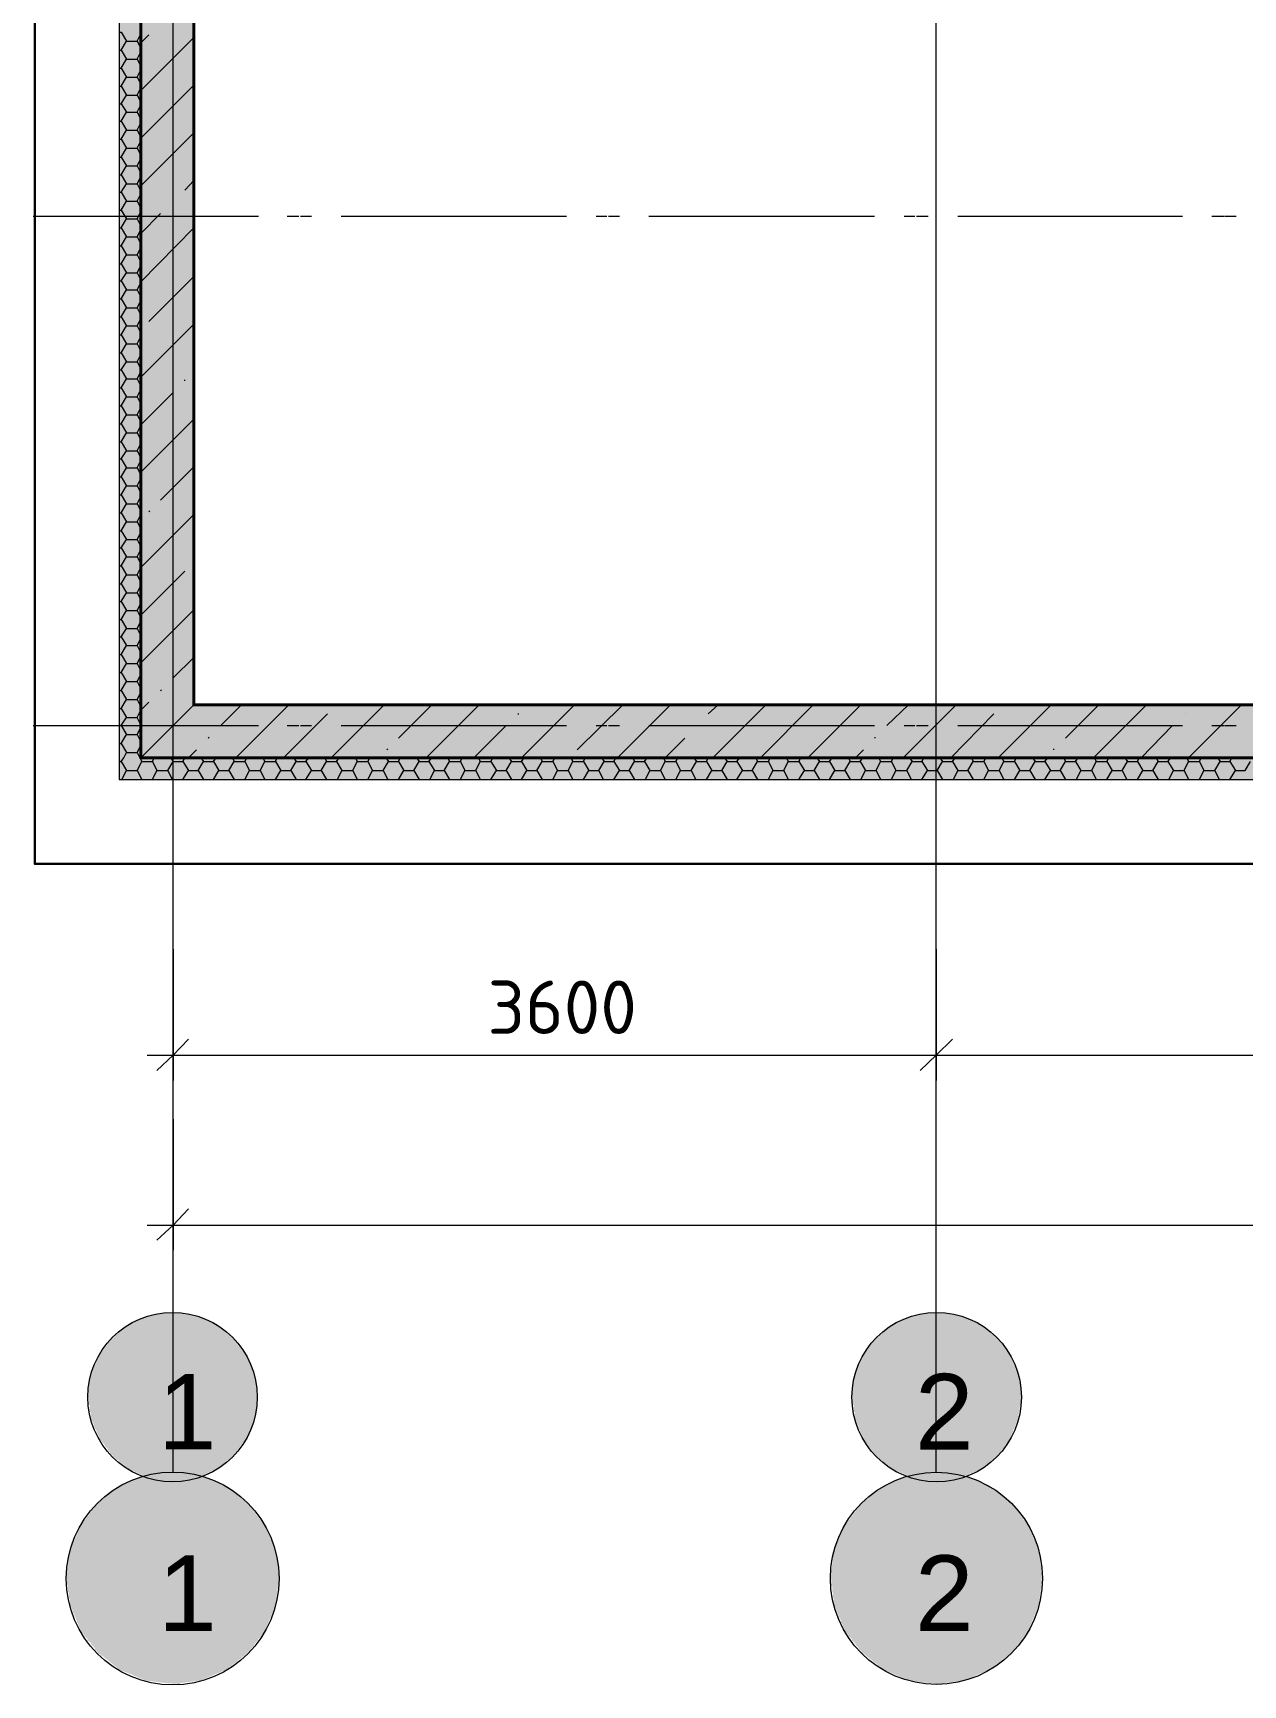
# Model space of a CAD drawing. Header units: millimetres. Extents: x -84737 to 172119, y -43083 to 59399.
# Drawn here: x -77369 to -71665, y 29463 to 37246 of the extents above; entities that cross this region are included whole.
import ezdxf

# ---------------------------------------------------------------- set-up
doc = ezdxf.new("R2010")
doc.units = ezdxf.units.MM
doc.layers.add('PDF _Геометрия', color=7, linetype='Continuous')
doc.layers.add('PDF _Текст', color=7, linetype='Continuous')
doc.layers.add('PDF _Сплошная заливка', color=7, linetype='Continuous', true_color=0xffffff)
doc.styles.add('PDF GOSTCommon', font='arial.ttf')
doc.styles.add('PDF ISOCPEUR', font='isocpeur.ttf')

msp = doc.modelspace()

# ---------------------------------------------------------------- hatches: boundary and pattern name
at = {"layer": 'PDF _Сплошная заливка', "transparency": 33554559}
for points in [[(-76606.7, 31206.6), (-76682.8, 31219.3), (-76733.6, 31219.3), (-76784.4, 31210.8), (-76814.1, 31206.6), (-76822.5, 31202.3), (-76835.2, 31198.1), (-76843.7, 31193.9), (-76856.4, 31189.6), (-76864.8, 31185.4), (-76877.5, 31181.2), (-76886, 31176.9), (-76911.4, 31168.5), (-76924.1, 31155.8), (-76932.6, 31151.5), (-76945.3, 31138.8), (-76953.7, 31134.6), (-76966.4, 31121.9), (-76974.9, 31117.7), (-76983.4, 31109.2), (-76991.8, 31105), (-76996.1, 31096.5), (-77004.5, 31088.1), (-77008.8, 31079.6), (-77017.2, 31071.1), (-77021.4, 31062.7), (-77029.9, 31054.2), (-77034.1, 31045.7), (-77042.6, 31037.3), (-77046.8, 31028.8), (-77055.3, 31020.3), (-77059.5, 31007.6), (-77068, 30990.7), (-77072.2, 30978), (-77080.7, 30961.1), (-77084.9, 30948.4), (-77097.6, 30923), (-77110.3, 30821.4), (-77106.1, 30817.2), (-77106.1, 30783.3), (-77101.9, 30783.3), (-77101.9, 30749.4), (-77097.6, 30749.4), (-77097.6, 30715.6), (-77093.4, 30715.6), (-77093.4, 30707.1), (-77089.2, 30707.1), (-77089.2, 30698.7), (-77084.9, 30698.7), (-77084.9, 30690.2), (-77080.7, 30690.2), (-77080.7, 30677.5), (-77076.5, 30677.5), (-77076.5, 30669), (-77072.2, 30669), (-77072.2, 30660.6), (-77068, 30660.6), (-77068, 30647.9), (-77063.8, 30647.9), (-77063.8, 30639.4), (-77059.5, 30639.4), (-77059.5, 30630.9), (-77055.3, 30630.9), (-77055.3, 30618.2), (-77051.1, 30618.2), (-77042.6, 30609.8), (-77042.6, 30601.3), (-77038.4, 30601.3), (-77029.9, 30592.8), (-77029.9, 30584.4), (-77025.7, 30584.4), (-77017.2, 30575.9), (-77017.2, 30567.4), (-77013, 30567.4), (-77004.5, 30559), (-77004.5, 30550.5), (-77000.3, 30550.5), (-76991.8, 30542), (-76991.8, 30533.6), (-76983.4, 30533.6), (-76974.9, 30525.1), (-76966.4, 30520.9), (-76953.7, 30508.2), (-76945.3, 30504), (-76932.6, 30491.3), (-76924.1, 30487), (-76911.4, 30474.3), (-76886, 30465.9), (-76877.5, 30461.6), (-76864.8, 30457.4), (-76856.4, 30453.2), (-76843.7, 30448.9), (-76835.2, 30444.7), (-76822.5, 30440.5), (-76814.1, 30436.2), (-76776, 30432), (-76742.1, 30427.8), (-76674.4, 30423.5), (-76674.4, 30427.8), (-76606.7, 30436.2), (-76581.3, 30444.7), (-76572.8, 30448.9), (-76560.1, 30453.2), (-76551.6, 30457.4), (-76538.9, 30461.6), (-76530.5, 30465.9), (-76517.8, 30470.1), (-76500.8, 30478.6), (-76492.4, 30487), (-76483.9, 30491.3), (-76471.2, 30504), (-76462.8, 30508.2), (-76450.1, 30520.9), (-76441.6, 30525.1), (-76420.4, 30546.3), (-76416.2, 30554.7), (-76407.7, 30563.2), (-76403.5, 30571.7), (-76395, 30580.1), (-76390.8, 30588.6), (-76382.3, 30597.1), (-76378.1, 30605.5), (-76369.6, 30614), (-76352.7, 30647.9), (-76348.5, 30660.6), (-76340, 30677.5), (-76335.8, 30690.2), (-76327.3, 30707.1), (-76323.1, 30719.8), (-76314.6, 30787.5), (-76310.4, 30851), (-76314.6, 30851), (-76314.6, 30884.9), (-76318.8, 30884.9), (-76318.8, 30918.7), (-76323.1, 30918.7), (-76323.1, 30931.4), (-76327.3, 30931.4), (-76327.3, 30939.9), (-76331.5, 30939.9), (-76331.5, 30948.4), (-76335.8, 30948.4), (-76335.8, 30961.1), (-76340, 30961.1), (-76340, 30969.5), (-76344.2, 30969.5), (-76344.2, 30978), (-76348.5, 30978), (-76348.5, 30990.7), (-76352.7, 30990.7), (-76352.7, 30999.2), (-76356.9, 30999.2), (-76356.9, 31007.6), (-76361.2, 31007.6), (-76361.2, 31016.1), (-76365.4, 31016.1), (-76365.4, 31024.6), (-76373.9, 31033), (-76378.1, 31033), (-76378.1, 31041.5), (-76386.6, 31050), (-76390.8, 31050), (-76390.8, 31058.4), (-76399.3, 31066.9), (-76403.5, 31066.9), (-76403.5, 31075.4), (-76412, 31083.8), (-76416.2, 31083.8), (-76416.2, 31092.3), (-76441.6, 31117.7), (-76450.1, 31121.9), (-76462.8, 31134.6), (-76471.2, 31138.8), (-76483.9, 31151.5), (-76492.4, 31155.8), (-76500.8, 31164.2), (-76517.8, 31172.7), (-76530.5, 31176.9), (-76538.9, 31181.2), (-76551.6, 31185.4), (-76560.1, 31189.6), (-76572.8, 31193.9), (-76581.3, 31198.1)], [(-73009, 31206.6), (-73085.2, 31219.3), (-73136, 31219.3), (-73212.1, 31206.6), (-73220.6, 31202.3), (-73233.3, 31198.1), (-73241.8, 31193.9), (-73254.5, 31189.6), (-73262.9, 31185.4), (-73275.6, 31181.2), (-73284.1, 31176.9), (-73309.5, 31168.5), (-73318, 31160), (-73326.4, 31155.8), (-73334.9, 31147.3), (-73343.3, 31143.1), (-73351.8, 31134.6), (-73360.3, 31130.4), (-73368.7, 31121.9), (-73377.2, 31117.7), (-73385.7, 31109.2), (-73394.1, 31105), (-73398.4, 31096.5), (-73406.8, 31088.1), (-73411.1, 31079.6), (-73419.5, 31071.1), (-73423.8, 31062.7), (-73432.2, 31054.2), (-73436.5, 31045.7), (-73444.9, 31037.3), (-73449.2, 31028.8), (-73457.6, 31020.3), (-73466.1, 30994.9), (-73470.3, 30986.5), (-73474.6, 30973.8), (-73478.8, 30965.3), (-73483, 30952.6), (-73487.3, 30944.1), (-73491.5, 30931.4), (-73495.7, 30923), (-73508.4, 30821.4), (-73504.2, 30817.2), (-73504.2, 30783.3), (-73500, 30783.3), (-73500, 30749.4), (-73495.7, 30749.4), (-73495.7, 30715.6), (-73491.5, 30715.6), (-73491.5, 30707.1), (-73487.3, 30707.1), (-73487.3, 30694.4), (-73483, 30694.4), (-73483, 30686), (-73478.8, 30686), (-73478.8, 30673.3), (-73474.6, 30673.3), (-73474.6, 30664.8), (-73470.3, 30664.8), (-73470.3, 30652.1), (-73466.1, 30652.1), (-73466.1, 30643.6), (-73461.9, 30643.6), (-73461.9, 30630.9), (-73457.6, 30630.9), (-73457.6, 30618.2), (-73453.4, 30618.2), (-73444.9, 30609.8), (-73444.9, 30601.3), (-73440.7, 30601.3), (-73432.2, 30592.8), (-73432.2, 30584.4), (-73428, 30584.4), (-73419.5, 30575.9), (-73419.5, 30567.4), (-73415.3, 30567.4), (-73406.8, 30559), (-73406.8, 30550.5), (-73402.6, 30550.5), (-73394.1, 30542), (-73394.1, 30533.6), (-73385.7, 30533.6), (-73377.2, 30525.1), (-73368.7, 30520.9), (-73360.3, 30512.4), (-73351.8, 30508.2), (-73343.3, 30499.7), (-73334.9, 30495.5), (-73326.4, 30487), (-73318, 30482.8), (-73309.5, 30474.3), (-73284.1, 30465.9), (-73275.6, 30461.6), (-73262.9, 30457.4), (-73254.5, 30453.2), (-73241.8, 30448.9), (-73233.3, 30444.7), (-73220.6, 30440.5), (-73212.1, 30436.2), (-73144.4, 30427.8), (-73076.7, 30423.5), (-73076.7, 30427.8), (-73009, 30436.2), (-72983.6, 30444.7), (-72975.1, 30448.9), (-72962.4, 30453.2), (-72954, 30457.4), (-72941.3, 30461.6), (-72932.8, 30465.9), (-72920.1, 30470.1), (-72903.2, 30478.6), (-72894.7, 30487), (-72886.2, 30491.3), (-72877.8, 30499.7), (-72869.3, 30504), (-72860.8, 30512.4), (-72852.4, 30516.7), (-72843.9, 30525.1), (-72835.4, 30529.4), (-72818.5, 30546.3), (-72814.3, 30554.7), (-72805.8, 30563.2), (-72801.6, 30571.7), (-72793.1, 30580.1), (-72788.9, 30588.6), (-72780.4, 30597.1), (-72776.2, 30605.5), (-72767.7, 30614), (-72759.3, 30630.9), (-72755, 30643.6), (-72750.8, 30652.1), (-72746.6, 30664.8), (-72742.3, 30673.3), (-72738.1, 30686), (-72733.9, 30694.4), (-72725.4, 30719.8), (-72712.7, 30796), (-72708.5, 30842.6), (-72712.7, 30842.6), (-72712.7, 30868), (-72716.9, 30868), (-72716.9, 30893.4), (-72721.2, 30893.4), (-72721.2, 30918.7), (-72725.4, 30918.7), (-72725.4, 30931.4), (-72729.6, 30931.4), (-72729.6, 30944.1), (-72733.9, 30944.1), (-72733.9, 30952.6), (-72738.1, 30952.6), (-72738.1, 30965.3), (-72742.3, 30965.3), (-72742.3, 30973.8), (-72746.6, 30973.8), (-72746.6, 30986.5), (-72750.8, 30986.5), (-72750.8, 30994.9), (-72755, 30994.9), (-72755, 31007.6), (-72759.3, 31007.6), (-72759.3, 31016.1), (-72763.5, 31016.1), (-72763.5, 31024.6), (-72772, 31033), (-72776.2, 31033), (-72776.2, 31041.5), (-72784.6, 31050), (-72788.9, 31050), (-72788.9, 31058.4), (-72797.3, 31066.9), (-72801.6, 31066.9), (-72801.6, 31075.4), (-72810, 31083.8), (-72814.3, 31083.8), (-72814.3, 31092.3), (-72835.4, 31113.4), (-72843.9, 31117.7), (-72852.4, 31126.1), (-72860.8, 31130.4), (-72869.3, 31138.8), (-72877.8, 31143.1), (-72886.2, 31151.5), (-72894.7, 31155.8), (-72903.2, 31164.2), (-72920.1, 31172.7), (-72932.8, 31176.9), (-72941.3, 31181.2), (-72954, 31185.4), (-72962.4, 31189.6), (-72975.1, 31193.9), (-72983.6, 31198.1)], [(-76644.8, 30457.4), (-76674.4, 30461.6), (-76737.9, 30461.6), (-76839.4, 30448.9), (-76847.9, 30444.7), (-76860.6, 30440.5), (-76869.1, 30436.2), (-76894.5, 30427.8), (-76902.9, 30423.5), (-76928.3, 30415.1), (-76936.8, 30410.8), (-76962.2, 30402.4), (-76974.9, 30389.7), (-76983.4, 30385.4), (-76996.1, 30372.7), (-77004.5, 30368.5), (-77017.2, 30355.8), (-77025.7, 30351.6), (-77038.4, 30338.9), (-77046.8, 30334.7), (-77055.3, 30326.2), (-77063.8, 30322), (-77068, 30313.5), (-77076.5, 30305), (-77080.7, 30296.6), (-77089.2, 30288.1), (-77093.4, 30279.6), (-77101.9, 30271.2), (-77106.1, 30262.7), (-77114.6, 30254.2), (-77118.8, 30245.8), (-77127.3, 30237.3), (-77131.5, 30228.8), (-77144.2, 30216.1), (-77148.4, 30203.4), (-77156.9, 30186.5), (-77161.1, 30173.8), (-77169.6, 30156.9), (-77173.8, 30144.2), (-77182.3, 30127.3), (-77186.5, 30114.6), (-77195, 30097.6), (-77207.7, 29996), (-77211.9, 29966.4), (-77207.7, 29962.2), (-77207.7, 29932.6), (-77203.5, 29932.6), (-77203.5, 29898.7), (-77199.2, 29898.7), (-77199.2, 29869.1), (-77195, 29869.1), (-77195, 29835.2), (-77190.8, 29835.2), (-77190.8, 29826.7), (-77186.5, 29826.7), (-77186.5, 29818.3), (-77182.3, 29818.3), (-77182.3, 29805.6), (-77178.1, 29805.6), (-77178.1, 29797.1), (-77173.8, 29797.1), (-77173.8, 29784.4), (-77169.6, 29784.4), (-77169.6, 29776), (-77165.4, 29776), (-77165.4, 29767.5), (-77161.1, 29767.5), (-77161.1, 29754.8), (-77156.9, 29754.8), (-77156.9, 29746.3), (-77152.7, 29746.3), (-77152.7, 29733.6), (-77148.4, 29733.6), (-77148.4, 29725.2), (-77144.2, 29725.2), (-77144.2, 29712.5), (-77140, 29712.5), (-77127.3, 29699.8), (-77127.3, 29691.3), (-77123, 29691.3), (-77110.3, 29678.6), (-77110.3, 29670.1), (-77106.1, 29670.1), (-77093.4, 29657.4), (-77093.4, 29649), (-77089.2, 29649), (-77076.5, 29636.3), (-77076.5, 29627.8), (-77072.2, 29627.8), (-77063.8, 29619.3), (-77063.8, 29610.9), (-77055.3, 29610.9), (-77046.8, 29602.4), (-77038.4, 29598.2), (-77025.7, 29585.5), (-77017.2, 29581.3), (-77004.5, 29568.6), (-76996.1, 29564.3), (-76983.4, 29551.6), (-76974.9, 29547.4), (-76962.2, 29534.7), (-76949.5, 29530.5), (-76941, 29526.2), (-76928.3, 29522), (-76919.9, 29517.8), (-76907.2, 29513.5), (-76890.2, 29505.1), (-76877.5, 29500.8), (-76869.1, 29496.6), (-76856.4, 29492.4), (-76839.4, 29483.9), (-76737.9, 29471.2), (-76674.4, 29467), (-76674.4, 29471.2), (-76644.8, 29475.4), (-76610.9, 29479.7), (-76581.3, 29483.9), (-76568.6, 29488.1), (-76560.1, 29492.4), (-76547.4, 29496.6), (-76538.9, 29500.8), (-76526.2, 29505.1), (-76509.3, 29513.5), (-76496.6, 29517.8), (-76488.1, 29522), (-76475.4, 29526.2), (-76450.1, 29538.9), (-76441.6, 29547.4), (-76433.1, 29551.6), (-76420.4, 29564.3), (-76412, 29568.6), (-76399.3, 29581.3), (-76390.8, 29585.5), (-76378.1, 29598.2), (-76369.6, 29602.4), (-76344.2, 29627.8), (-76340, 29636.3), (-76327.3, 29649), (-76323.1, 29657.4), (-76310.4, 29670.1), (-76306.1, 29678.6), (-76293.4, 29691.3), (-76289.2, 29699.8), (-76280.8, 29708.2), (-76268.1, 29733.6), (-76263.8, 29746.3), (-76259.6, 29754.8), (-76255.4, 29767.5), (-76246.9, 29784.4), (-76242.7, 29797.1), (-76238.4, 29805.6), (-76234.2, 29818.3), (-76230, 29826.7), (-76225.7, 29839.4), (-76221.5, 29869.1), (-76217.3, 29902.9), (-76213, 29932.6), (-76208.8, 29996), (-76213, 29996), (-76213, 30029.9), (-76217.3, 30029.9), (-76217.3, 30063.8), (-76221.5, 30063.8), (-76221.5, 30093.4), (-76225.7, 30093.4), (-76225.7, 30106.1), (-76230, 30106.1), (-76230, 30114.6), (-76234.2, 30114.6), (-76234.2, 30123), (-76238.4, 30123), (-76238.4, 30135.7), (-76242.7, 30135.7), (-76242.7, 30144.2), (-76246.9, 30144.2), (-76246.9, 30152.7), (-76251.1, 30152.7), (-76251.1, 30165.4), (-76255.4, 30165.4), (-76255.4, 30173.8), (-76259.6, 30173.8), (-76259.6, 30182.3), (-76263.8, 30182.3), (-76263.8, 30195), (-76268.1, 30195), (-76268.1, 30203.4), (-76272.3, 30203.4), (-76272.3, 30211.9), (-76276.5, 30211.9), (-76276.5, 30220.4), (-76285, 30228.8), (-76289.2, 30228.8), (-76289.2, 30237.3), (-76297.7, 30245.8), (-76301.9, 30245.8), (-76301.9, 30254.2), (-76310.4, 30262.7), (-76314.6, 30262.7), (-76314.6, 30271.2), (-76323.1, 30279.6), (-76327.3, 30279.6), (-76327.3, 30288.1), (-76335.8, 30296.6), (-76340, 30296.6), (-76340, 30305), (-76369.6, 30334.7), (-76378.1, 30338.9), (-76390.8, 30351.6), (-76399.3, 30355.8), (-76412, 30368.5), (-76420.4, 30372.7), (-76433.1, 30385.4), (-76441.6, 30389.7), (-76450.1, 30398.1), (-76467, 30406.6), (-76479.7, 30410.8), (-76488.1, 30415.1), (-76513.5, 30423.5), (-76522, 30427.8), (-76547.4, 30436.2), (-76555.9, 30440.5), (-76581.3, 30448.9), (-76610.9, 30453.2)], [(-73009, 30453.2), (-73076.7, 30461.6), (-73140.2, 30461.6), (-73241.8, 30448.9), (-73250.2, 30444.7), (-73262.9, 30440.5), (-73271.4, 30436.2), (-73284.1, 30432), (-73292.6, 30427.8), (-73305.3, 30423.5), (-73313.7, 30419.3), (-73326.4, 30415.1), (-73334.9, 30410.8), (-73360.3, 30402.4), (-73373, 30389.7), (-73381.4, 30385.4), (-73394.1, 30372.7), (-73402.6, 30368.5), (-73415.3, 30355.8), (-73423.8, 30351.6), (-73436.5, 30338.9), (-73444.9, 30334.7), (-73453.4, 30326.2), (-73461.9, 30322), (-73466.1, 30313.5), (-73474.6, 30305), (-73478.8, 30296.6), (-73487.3, 30288.1), (-73491.5, 30279.6), (-73500, 30271.2), (-73504.2, 30262.7), (-73512.6, 30254.2), (-73516.9, 30245.8), (-73525.3, 30237.3), (-73529.6, 30228.8), (-73542.3, 30216.1), (-73546.5, 30203.4), (-73555, 30186.5), (-73559.2, 30173.8), (-73567.7, 30156.9), (-73571.9, 30144.2), (-73580.4, 30127.3), (-73584.6, 30114.6), (-73593.1, 30097.6), (-73605.8, 29996), (-73610, 29966.4), (-73605.8, 29962.2), (-73605.8, 29932.6), (-73601.5, 29932.6), (-73601.5, 29898.7), (-73597.3, 29898.7), (-73597.3, 29869.1), (-73593.1, 29869.1), (-73593.1, 29835.2), (-73588.8, 29835.2), (-73588.8, 29826.7), (-73584.6, 29826.7), (-73584.6, 29818.3), (-73580.4, 29818.3), (-73580.4, 29805.6), (-73576.1, 29805.6), (-73576.1, 29797.1), (-73571.9, 29797.1), (-73571.9, 29784.4), (-73567.7, 29784.4), (-73567.7, 29776), (-73563.4, 29776), (-73563.4, 29767.5), (-73559.2, 29767.5), (-73559.2, 29754.8), (-73555, 29754.8), (-73555, 29746.3), (-73550.7, 29746.3), (-73550.7, 29733.6), (-73546.5, 29733.6), (-73546.5, 29725.2), (-73542.3, 29725.2), (-73542.3, 29712.5), (-73538, 29712.5), (-73525.3, 29699.8), (-73525.3, 29691.3), (-73521.1, 29691.3), (-73508.4, 29678.6), (-73508.4, 29670.1), (-73504.2, 29670.1), (-73491.5, 29657.4), (-73491.5, 29649), (-73487.3, 29649), (-73474.6, 29636.3), (-73474.6, 29627.8), (-73470.3, 29627.8), (-73461.9, 29619.3), (-73461.9, 29610.9), (-73453.4, 29610.9), (-73444.9, 29602.4), (-73436.5, 29598.2), (-73423.8, 29585.5), (-73415.3, 29581.3), (-73402.6, 29568.6), (-73394.1, 29564.3), (-73381.4, 29551.6), (-73373, 29547.4), (-73360.3, 29534.7), (-73347.6, 29530.5), (-73330.6, 29522), (-73318, 29517.8), (-73301, 29509.3), (-73288.3, 29505.1), (-73271.4, 29496.6), (-73258.7, 29492.4), (-73241.8, 29483.9), (-73140.2, 29471.2), (-73076.7, 29467), (-73076.7, 29471.2), (-73009, 29479.7), (-72979.3, 29483.9), (-72966.6, 29488.1), (-72949.7, 29496.6), (-72937, 29500.8), (-72920.1, 29509.3), (-72907.4, 29513.5), (-72890.5, 29522), (-72877.8, 29526.2), (-72852.4, 29538.9), (-72843.9, 29547.4), (-72835.4, 29551.6), (-72827, 29560.1), (-72818.5, 29564.3), (-72810, 29572.8), (-72801.6, 29577), (-72793.1, 29585.5), (-72784.6, 29589.7), (-72776.2, 29598.2), (-72767.7, 29602.4), (-72746.6, 29623.6), (-72742.3, 29632), (-72733.9, 29640.5), (-72729.6, 29649), (-72721.2, 29657.4), (-72716.9, 29665.9), (-72708.5, 29674.4), (-72704.2, 29682.8), (-72695.8, 29691.3), (-72691.5, 29699.8), (-72683.1, 29708.2), (-72670.4, 29733.6), (-72666.1, 29746.3), (-72661.9, 29754.8), (-72657.7, 29767.5), (-72649.2, 29784.4), (-72645, 29797.1), (-72640.7, 29805.6), (-72636.5, 29818.3), (-72632.3, 29826.7), (-72628, 29839.4), (-72623.8, 29869.1), (-72619.6, 29902.9), (-72615.3, 29932.6), (-72611.1, 29996), (-72615.3, 29996), (-72615.3, 30029.9), (-72619.6, 30029.9), (-72619.6, 30063.8), (-72623.8, 30063.8), (-72623.8, 30093.4), (-72628, 30093.4), (-72628, 30106.1), (-72632.3, 30106.1), (-72632.3, 30114.6), (-72636.5, 30114.6), (-72636.5, 30123), (-72640.7, 30123), (-72640.7, 30135.7), (-72645, 30135.7), (-72645, 30144.2), (-72649.2, 30144.2), (-72649.2, 30152.7), (-72653.4, 30152.7), (-72653.4, 30165.4), (-72657.7, 30165.4), (-72657.7, 30173.8), (-72661.9, 30173.8), (-72661.9, 30182.3), (-72666.1, 30182.3), (-72666.1, 30195), (-72670.4, 30195), (-72670.4, 30203.4), (-72674.6, 30203.4), (-72674.6, 30211.9), (-72678.8, 30211.9), (-72678.8, 30220.4), (-72683.1, 30224.6), (-72687.3, 30224.6), (-72687.3, 30233.1), (-72695.8, 30241.5), (-72700, 30241.5), (-72700, 30250), (-72704.2, 30254.2), (-72708.5, 30254.2), (-72708.5, 30262.7), (-72716.9, 30271.2), (-72721.2, 30271.2), (-72721.2, 30279.6), (-72725.4, 30283.9), (-72729.6, 30283.9), (-72729.6, 30292.3), (-72738.1, 30300.8), (-72742.3, 30300.8), (-72742.3, 30309.3), (-72767.7, 30334.7), (-72776.2, 30338.9), (-72784.6, 30347.4), (-72793.1, 30351.6), (-72801.6, 30360), (-72810, 30364.3), (-72818.5, 30372.7), (-72827, 30377), (-72835.4, 30385.4), (-72843.9, 30389.7), (-72852.4, 30398.1), (-72869.3, 30406.6), (-72882, 30410.8), (-72890.5, 30415.1), (-72903.2, 30419.3), (-72911.6, 30423.5), (-72924.3, 30427.8), (-72932.8, 30432), (-72945.5, 30436.2), (-72954, 30440.5), (-72979.3, 30448.9)]]:
    msp.add_hatch(color=256, dxfattribs=at).paths.add_polyline_path(points)

# ---------------------------------------------------------------- linework, layer by layer
at = {"layer": 'PDF _Геометрия', "lineweight": 30}
msp.add_lwpolyline([(-77360.1, 55328), (-77360.1, 33331.3), (-40663.7, 33331.3), (-40663.7, 41131.9), (-26865.5, 41131.9), (-26865.5, 57427.3), (-47363.8, 57427.3), (-47363.8, 55328)], close=True, dxfattribs=at)
at = {"layer": 'PDF _Геометрия', "lineweight": 18}
for points in [[(-65860.2, 53029.7), (-65860.2, 53131.3), (-66859.1, 53131.3), (-66859.1, 54828.5), (-66859.1, 54930.1), (-76860.6, 54930.1), (-76962.2, 54930.1), (-76962.2, 33830.8), (-76962.2, 33729.2), (-41061.5, 33729.2), (-41061.5, 33830.8), (-41061.5, 41529.8), (-27364.9, 41529.8), (-27263.4, 41529.8), (-27263.4, 56927.9), (-27263.4, 57029.5), (-43063.5, 57029.5), (-43063.5, 56927.9)], [(-27614.7, 56927.9), (-27364.9, 56927.9), (-27364.9, 41631.4), (-41061.5, 41631.4), (-41163.1, 41631.4), (-41163.1, 33830.8), (-76860.6, 33830.8), (-76860.6, 54828.5)]]:
    msp.add_lwpolyline(points, dxfattribs=at)
at = {"layer": 'PDF _Геометрия', "lineweight": 40}
for points in [[(-66960.6, 54828.5), (-76860.6, 54828.5), (-76860.6, 54578.8), (-76860.6, 33830.8), (-76610.9, 33830.8), (-41163.1, 33830.8), (-41163.1, 34080.5), (-41163.1, 41631.4), (-27614.7, 41631.4), (-27364.9, 41631.4), (-27364.9, 56927.9), (-27614.7, 56927.9), (-43063.5, 56927.9)], [(-41412.8, 44128.6), (-41412.8, 34080.5), (-76610.9, 34080.5), (-76610.9, 54578.8), (-73212.1, 54578.8), (-73212.1, 48966.4), (-73009, 48966.4), (-73009, 52881.6), (-73009, 48966.4)]]:
    msp.add_lwpolyline(points, dxfattribs=at)
at = {"layer": 'PDF _Геометрия', "lineweight": 30}
msp.add_lwpolyline([(-76610.9, 34080.5), (-59113.4, 34080.5), (-59113.4, 34732.3), (-58910.3, 34732.3), (-58910.3, 34080.5), (-41412.8, 34080.5), (-41412.8, 44128.6)], dxfattribs=at)
at = {"layer": 'PDF _Геометрия', "lineweight": 9}
for points in [[(-76708.2, 36708.9), (-76708.2, 37707.8)], [(-73110.6, 36708.9), (-73110.6, 37707.8)], [(-76962.2, 37250.7), (-76953.7, 37250.7), (-76928.3, 37208.3), (-76877.5, 37208.3), (-76860.6, 37174.5)], [(-76953.7, 37166), (-76928.3, 37208.3)], [(-76877.5, 37208.3), (-76860.6, 37242.2)], [(-76860.6, 37199.9), (-76822.5, 37238)], [(-76860.6, 36975.6), (-76610.9, 37225.3)], [(-76962.2, 37166), (-76953.7, 37166), (-76928.3, 37123.7), (-76877.5, 37123.7), (-76860.6, 37089.8)], [(-76877.5, 37123.7), (-76860.6, 37157.6)], [(-76962.2, 37081.4), (-76953.7, 37081.4), (-76928.3, 37039), (-76877.5, 37039), (-76860.6, 37005.2)], [(-76953.7, 37081.4), (-76928.3, 37123.7)], [(-76877.5, 37039), (-76860.6, 37072.9)], [(-76708.2, 36082.5), (-76708.2, 37081.4)], [(-73110.6, 36082.5), (-73110.6, 37081.4)], [(-76962.2, 36996.7), (-76953.7, 36996.7), (-76928.3, 36954.4), (-76877.5, 36954.4), (-76860.6, 36920.5)], [(-76953.7, 36996.7), (-76928.3, 37039)], [(-76877.5, 36954.4), (-76860.6, 36988.3)], [(-76860.6, 36751.2), (-76610.9, 37001)], [(-76962.2, 36912.1), (-76953.7, 36912.1), (-76928.3, 36874), (-76877.5, 36874), (-76860.6, 36840.1)], [(-76953.7, 36912.1), (-76928.3, 36954.4)], [(-76877.5, 36874), (-76860.6, 36907.8)], [(-76962.2, 36831.6), (-76953.7, 36831.6), (-76928.3, 36789.3), (-76877.5, 36789.3), (-76860.6, 36755.5)], [(-76953.7, 36831.6), (-76928.3, 36874)], [(-76877.5, 36789.3), (-76860.6, 36823.2)], [(-76962.2, 36747), (-76953.7, 36747), (-76928.3, 36704.7), (-76877.5, 36704.7), (-76860.6, 36670.8)], [(-76953.7, 36747), (-76928.3, 36789.3)], [(-76860.6, 36526.9), (-76610.9, 36776.6)], [(-76962.2, 36662.3), (-76953.7, 36662.3), (-76928.3, 36620), (-76877.5, 36620), (-76860.6, 36586.2)], [(-76953.7, 36662.3), (-76928.3, 36704.7)], [(-76877.5, 36704.7), (-76860.6, 36738.5)], [(-76953.7, 36577.7), (-76928.3, 36620)], [(-76877.5, 36620), (-76860.6, 36653.9)], [(-76962.2, 36577.7), (-76953.7, 36577.7), (-76928.3, 36535.4), (-76877.5, 36535.4), (-76860.6, 36501.5)], [(-76953.7, 36497.3), (-76928.3, 36535.4)], [(-76877.5, 36535.4), (-76860.6, 36569.2)], [(-76708.2, 36450.7), (-76708.2, 36454.9), (-76708.2, 36510)], [(-76653.2, 36505.7), (-76610.9, 36552.3)], [(-73110.6, 36454.9), (-73110.6, 36510)], [(-76962.2, 36497.3), (-76953.7, 36497.3), (-76928.3, 36454.9), (-76877.5, 36454.9), (-76860.6, 36421.1)], [(-76953.7, 36412.6), (-76928.3, 36454.9)], [(-76877.5, 36454.9), (-76860.6, 36488.8)], [(-77368.5, 36383), (-76369.6, 36383)], [(-77309.3, 36383), (-76306.1, 36383)], [(-76962.2, 36412.6), (-76953.7, 36412.6), (-76928.3, 36370.3), (-76877.5, 36370.3), (-76860.6, 36336.4)], [(-76953.7, 36328), (-76928.3, 36370.3)], [(-76877.5, 36370.3), (-76860.6, 36404.2)], [(-76860.6, 36302.6), (-76767.5, 36395.7)], [(-76170.7, 36383), (-76115.7, 36383)], [(-76107.2, 36383), (-76056.4, 36383)], [(-75916.7, 36383), (-74917.9, 36383)], [(-75853.3, 36383), (-74854.4, 36383)], [(-74714.7, 36383), (-74663.9, 36383)], [(-74655.4, 36383), (-74604.7, 36383)], [(-74465, 36383), (-73461.9, 36383)], [(-74401.5, 36383), (-73402.6, 36383)], [(-73262.9, 36383), (-73212.1, 36383)], [(-73203.7, 36383), (-73148.6, 36383)], [(-73009, 36383), (-72010.1, 36383)], [(-72949.7, 36383), (-71950.8, 36383)], [(-71811.2, 36383), (-71756.1, 36383)], [(-71751.9, 36383), (-71696.9, 36383)], [(-76962.2, 36328), (-76953.7, 36328), (-76928.3, 36285.6), (-76877.5, 36285.6), (-76860.6, 36251.8)], [(-76953.7, 36243.3), (-76928.3, 36285.6)], [(-76877.5, 36285.6), (-76860.6, 36319.5)], [(-76860.6, 36074), (-76610.9, 36328)], [(-76962.2, 36243.3), (-76953.7, 36243.3), (-76928.3, 36201), (-76877.5, 36201), (-76860.6, 36167.1)], [(-76953.7, 36158.7), (-76928.3, 36201)], [(-76877.5, 36201), (-76860.6, 36234.9)], [(-76708.2, 35257.1), (-76708.2, 36256)], [(-73110.6, 35257.1), (-73110.6, 36256)], [(-76962.2, 36158.7), (-76953.7, 36158.7), (-76928.3, 36116.3), (-76877.5, 36116.3), (-76860.6, 36082.5)], [(-76877.5, 36116.3), (-76860.6, 36150.2)], [(-76962.2, 36078.3), (-76953.7, 36078.3), (-76928.3, 36035.9), (-76877.5, 36035.9), (-76860.6, 36002.1)], [(-76953.7, 36078.3), (-76928.3, 36116.3)], [(-76877.5, 36035.9), (-76860.6, 36069.8)], [(-76822.5, 35887.8), (-76610.9, 36099.4)], [(-76962.2, 35993.6), (-76953.7, 35993.6), (-76928.3, 35951.3), (-76877.5, 35951.3), (-76860.6, 35917.4)], [(-76953.7, 35993.6), (-76928.3, 36035.9)], [(-76877.5, 35951.3), (-76860.6, 35985.1)], [(-76962.2, 35908.9), (-76953.7, 35908.9), (-76928.3, 35866.6), (-76877.5, 35866.6), (-76860.6, 35832.8)], [(-76953.7, 35908.9), (-76928.3, 35951.3)], [(-76877.5, 35866.6), (-76860.6, 35900.5)], [(-76708.2, 35828.5), (-76708.2, 35883.6)], [(-73110.6, 35828.5), (-73110.6, 35883.6)], [(-76962.2, 35824.3), (-76953.7, 35824.3), (-76928.3, 35782), (-76877.5, 35782), (-76860.6, 35748.1)], [(-76953.7, 35824.3), (-76928.3, 35866.6)], [(-76877.5, 35782), (-76860.6, 35815.8)], [(-76860.6, 35625.4), (-76610.9, 35875.1)], [(-76962.2, 35739.6), (-76953.7, 35739.6), (-76928.3, 35697.3), (-76877.5, 35697.3), (-76860.6, 35663.5)], [(-76953.7, 35739.6), (-76928.3, 35782)], [(-76877.5, 35697.3), (-76860.6, 35731.2)], [(-76962.2, 35659.2), (-76953.7, 35659.2), (-76928.3, 35616.9), (-76877.5, 35616.9), (-76860.6, 35583)], [(-76953.7, 35659.2), (-76928.3, 35697.3)], [(-76877.5, 35616.9), (-76860.6, 35650.8)], [(-76962.2, 35574.6), (-76953.7, 35574.6), (-76928.3, 35532.2), (-76877.5, 35532.2), (-76860.6, 35498.4)], [(-76953.7, 35574.6), (-76928.3, 35616.9)], [(-76708.2, 34630.7), (-76708.2, 35629.6)], [(-76653.2, 35608.4), (-76653.2, 35612.7)], [(-73110.6, 34630.7), (-73110.6, 35629.6)], [(-76953.7, 35489.9), (-76928.3, 35532.2)], [(-76877.5, 35532.2), (-76860.6, 35566.1)], [(-76860.6, 35401), (-76708.2, 35553.4)], [(-76962.2, 35489.9), (-76953.7, 35489.9), (-76928.3, 35447.6), (-76877.5, 35447.6), (-76860.6, 35413.7)], [(-76953.7, 35405.3), (-76928.3, 35447.6)], [(-76877.5, 35447.6), (-76860.6, 35481.5)], [(-76860.6, 35176.7), (-76610.9, 35426.4)], [(-76962.2, 35405.3), (-76953.7, 35405.3), (-76928.3, 35362.9), (-76877.5, 35362.9), (-76860.6, 35329.1)], [(-76953.7, 35320.6), (-76928.3, 35362.9)], [(-76877.5, 35362.9), (-76860.6, 35396.8)], [(-76962.2, 35320.6), (-76953.7, 35320.6), (-76928.3, 35278.3), (-76877.5, 35278.3), (-76860.6, 35244.4)], [(-76953.7, 35240.2), (-76928.3, 35278.3)], [(-76877.5, 35278.3), (-76860.6, 35312.2)], [(-76962.2, 35240.2), (-76953.7, 35240.2), (-76928.3, 35197.9), (-76877.5, 35197.9), (-76860.6, 35164)], [(-76953.7, 35155.6), (-76928.3, 35197.9)], [(-76877.5, 35197.9), (-76860.6, 35231.7)], [(-76767.5, 35045.5), (-76610.9, 35202.1)], [(-76962.2, 35155.6), (-76953.7, 35155.6), (-76928.3, 35113.2), (-76877.5, 35113.2), (-76860.6, 35079.4)], [(-76953.7, 35070.9), (-76928.3, 35113.2)], [(-76877.5, 35113.2), (-76860.6, 35147.1)], [(-76962.2, 35070.9), (-76953.7, 35070.9), (-76928.3, 35028.6), (-76877.5, 35028.6), (-76860.6, 34994.7)], [(-76953.7, 34986.2), (-76928.3, 35028.6)], [(-76877.5, 35028.6), (-76860.6, 35062.4)], [(-76708.2, 35003.2), (-76708.2, 35054)], [(-73110.6, 35003.2), (-73110.6, 35054)], [(-76962.2, 34986.2), (-76953.7, 34986.2), (-76928.3, 34943.9), (-76877.5, 34943.9), (-76860.6, 34910.1)], [(-76953.7, 34651.9), (-76928.3, 34694.2), (-76877.5, 34694.2), (-76860.6, 34728.1), (-76610.9, 34977.8)], [(-76877.5, 34943.9), (-76860.6, 34977.8)], [(-76822.5, 34990.5), (-76818.3, 34994.7)], [(-76962.2, 34901.6), (-76953.7, 34901.6), (-76928.3, 34859.3), (-76877.5, 34859.3), (-76860.6, 34825.4)], [(-76953.7, 34901.6), (-76928.3, 34943.9)], [(-76877.5, 34859.3), (-76860.6, 34893.1)], [(-76962.2, 34821.2), (-76953.7, 34821.2), (-76928.3, 34778.9), (-76877.5, 34778.9), (-76860.6, 34745)], [(-76953.7, 34821.2), (-76928.3, 34859.3)], [(-76877.5, 34778.9), (-76860.6, 34812.7)], [(-76708.2, 33801.1), (-76708.2, 34804.2)], [(-73110.6, 33801.1), (-73110.6, 34804.2)], [(-76962.2, 34736.5), (-76953.7, 34736.5), (-76928.3, 34694.2)], [(-76953.7, 34736.5), (-76928.3, 34778.9)], [(-76962.2, 34651.9), (-76953.7, 34651.9), (-76928.3, 34609.5), (-76877.5, 34609.5), (-76860.6, 34575.7)], [(-76860.6, 34660.3), (-76877.5, 34694.2)], [(-76877.5, 34609.5), (-76860.6, 34643.4)], [(-76860.6, 34503.7), (-76653.2, 34711.1)], [(-76962.2, 34567.2), (-76953.7, 34567.2), (-76928.3, 34524.9), (-76877.5, 34524.9), (-76860.6, 34491)], [(-76953.7, 34567.2), (-76928.3, 34609.5)], [(-76962.2, 34482.6), (-76953.7, 34482.6), (-76928.3, 34440.2), (-76877.5, 34440.2), (-76860.6, 34406.4)], [(-76953.7, 34482.6), (-76928.3, 34524.9)], [(-76877.5, 34524.9), (-76860.6, 34558.8)], [(-76860.6, 34279.4), (-76610.9, 34529.1)], [(-76953.7, 34402.2), (-76928.3, 34440.2)], [(-76877.5, 34440.2), (-76860.6, 34474.1)], [(-76708.2, 34376.8), (-76708.2, 34427.5)], [(-73110.6, 34376.8), (-73110.6, 34427.5)], [(-76962.2, 34402.2), (-76953.7, 34402.2), (-76928.3, 34359.8), (-76877.5, 34359.8), (-76860.6, 34326)], [(-76953.7, 34317.5), (-76928.3, 34359.8)], [(-76877.5, 34359.8), (-76860.6, 34393.7)], [(-76962.2, 34317.5), (-76953.7, 34317.5), (-76928.3, 34275.2), (-76877.5, 34275.2), (-76860.6, 34241.3)], [(-76953.7, 34232.9), (-76928.3, 34275.2)], [(-76877.5, 34275.2), (-76860.6, 34309)], [(-76708.2, 34207.5), (-76610.9, 34304.8)], [(-76962.2, 34232.9), (-76953.7, 34232.9), (-76928.3, 34190.5), (-76877.5, 34190.5), (-76860.6, 34156.7)], [(-76953.7, 34148.2), (-76928.3, 34190.5)], [(-76877.5, 34190.5), (-76860.6, 34224.4)], [(-76708.2, 33174.7), (-76708.2, 34177.8)], [(-73110.6, 33174.7), (-73110.6, 34177.8)], [(-76962.2, 34148.2), (-76953.7, 34148.2), (-76928.3, 34105.9), (-76877.5, 34105.9), (-76860.6, 34072)], [(-76953.7, 34063.5), (-76928.3, 34105.9)], [(-76953.7, 33983.1), (-76928.3, 34021.2), (-76877.5, 34021.2), (-76860.6, 34055.1), (-76822.5, 34093.2)], [(-76877.5, 34105.9), (-76860.6, 34139.7)], [(-76767.5, 34148.2), (-76763.3, 34152.4)], [(-76962.2, 34063.5), (-76953.7, 34063.5), (-76928.3, 34021.2)], [(-76860.6, 33987.4), (-76877.5, 34021.2)], [(-76860.6, 33830.8), (-76610.9, 34080.5)], [(-76483.9, 33983.1), (-76386.6, 34080.5)], [(-76412, 33830.8), (-76162.2, 34080.5)], [(-76187.6, 33830.8), (-75980.2, 34038.2)], [(-75963.3, 33830.8), (-75713.6, 34080.5)], [(-75645.9, 33923.9), (-75489.3, 34080.5)], [(-75514.7, 33830.8), (-75264.9, 34080.5)], [(-75082.9, 34038.2), (-75078.7, 34038.2)], [(-75066, 33830.8), (-74816.3, 34080.5)], [(-74803.6, 33868.8), (-74587.7, 34080.5)], [(-74613.1, 33830.8), (-74363.4, 34080.5)], [(-74185.6, 34038.2), (-74139.1, 34080.5)], [(-74164.5, 33830.8), (-73914.7, 34080.5)], [(-73940.1, 33830.8), (-73690.4, 34080.5)], [(-73715.8, 33830.8), (-73466.1, 34080.5)], [(-73343.3, 33983.1), (-73241.8, 34080.5)], [(-73267.2, 33830.8), (-73017.4, 34080.5)], [(-73042.8, 33830.8), (-72839.7, 34038.2)], [(-72818.5, 33830.8), (-72568.8, 34080.5)], [(-72501.1, 33923.9), (-72344.5, 34080.5)], [(-72369.9, 33830.8), (-72120.1, 34080.5)], [(-71938.1, 34038.2), (-71938.1, 34038.2)], [(-71921.2, 33830.8), (-71671.5, 34080.5)], [(-77368.5, 33983.1), (-76369.6, 33983.1)], [(-77309.3, 33983.1), (-76306.1, 33983.1)], [(-76962.2, 33983.1), (-76953.7, 33983.1), (-76928.3, 33940.8), (-76877.5, 33940.8), (-76860.6, 33906.9)], [(-76953.7, 33898.5), (-76928.3, 33940.8)], [(-76877.5, 33940.8), (-76860.6, 33974.7)], [(-76170.7, 33983.1), (-76115.7, 33983.1)], [(-76107.2, 33983.1), (-76056.4, 33983.1)], [(-75916.7, 33983.1), (-74917.9, 33983.1)], [(-75853.3, 33983.1), (-74854.4, 33983.1)], [(-75290.3, 33830.8), (-75138, 33983.1)], [(-74714.7, 33983.1), (-74663.9, 33983.1)], [(-74655.4, 33983.1), (-74604.7, 33983.1)], [(-74465, 33983.1), (-73461.9, 33983.1)], [(-74401.5, 33983.1), (-73402.6, 33983.1)], [(-74240.7, 33983.1), (-74236.4, 33983.1)], [(-73262.9, 33983.1), (-73212.1, 33983.1)], [(-73203.7, 33983.1), (-73148.6, 33983.1)], [(-73009, 33983.1), (-72010.1, 33983.1)], [(-72949.7, 33983.1), (-71950.8, 33983.1)], [(-72145.5, 33830.8), (-71997.4, 33983.1)], [(-71811.2, 33983.1), (-71756.1, 33983.1)], [(-71751.9, 33983.1), (-71696.9, 33983.1)], [(-76962.2, 33898.5), (-76953.7, 33898.5), (-76928.3, 33856.2), (-76877.5, 33856.2), (-76864.8, 33830.8), (-76856.4, 33813.8), (-76805.6, 33813.8), (-76797.1, 33830.8)], [(-76877.5, 33856.2), (-76860.6, 33890)], [(-76636.3, 33830.8), (-76610.9, 33856.2), (-76598.2, 33868.8)], [(-76543.2, 33923.9), (-76538.9, 33928.1)], [(-75700.9, 33868.8), (-75696.7, 33873.1)], [(-74388.8, 33830.8), (-74295.7, 33923.9)], [(-73491.5, 33830.8), (-73453.4, 33868.8)], [(-73398.4, 33923.9), (-73398.4, 33928.1)], [(-72556.1, 33868.8), (-72556.1, 33873.1)], [(-76962.2, 33813.8), (-76953.7, 33813.8), (-76941, 33830.8), (-76928.3, 33856.2)], [(-76953.7, 33813.8), (-76928.3, 33771.5), (-76877.5, 33771.5), (-76856.4, 33813.8)], [(-76805.6, 33813.8), (-76784.4, 33771.5), (-76733.6, 33771.5), (-76712.5, 33729.2)], [(-76733.6, 33771.5), (-76708.2, 33813.8)], [(-76720.9, 33830.8), (-76708.2, 33813.8), (-76661.7, 33813.8), (-76653.2, 33830.8)], [(-76661.7, 33813.8), (-76636.3, 33771.5), (-76589.7, 33771.5), (-76564.3, 33813.8)], [(-76577, 33830.8), (-76564.3, 33813.8), (-76517.8, 33813.8), (-76505.1, 33830.8)], [(-76517.8, 33813.8), (-76492.4, 33771.5), (-76445.8, 33771.5), (-76420.4, 33813.8)], [(-76428.9, 33830.8), (-76420.4, 33813.8), (-76369.6, 33813.8), (-76361.2, 33830.8)], [(-76369.6, 33813.8), (-76348.5, 33771.5), (-76297.7, 33771.5), (-76276.5, 33813.8)], [(-76285, 33830.8), (-76276.5, 33813.8), (-76225.7, 33813.8), (-76217.3, 33830.8)], [(-76225.7, 33813.8), (-76200.3, 33771.5), (-76153.8, 33771.5), (-76128.4, 33813.8)], [(-76141.1, 33830.8), (-76128.4, 33813.8), (-76081.8, 33813.8), (-76069.1, 33830.8)], [(-76081.8, 33813.8), (-76056.4, 33771.5), (-76009.9, 33771.5), (-75984.5, 33813.8)], [(-75992.9, 33830.8), (-75984.5, 33813.8), (-75937.9, 33813.8), (-75925.2, 33830.8)], [(-75937.9, 33813.8), (-75912.5, 33771.5), (-75861.7, 33771.5), (-75840.6, 33813.8)], [(-75849, 33830.8), (-75840.6, 33813.8), (-75789.8, 33813.8), (-75781.3, 33830.8)], [(-75789.8, 33813.8), (-75768.6, 33771.5), (-75717.8, 33771.5), (-75696.7, 33729.2)], [(-75717.8, 33771.5), (-75692.4, 33813.8)], [(-75705.1, 33830.8), (-75692.4, 33813.8), (-75645.9, 33813.8), (-75637.4, 33830.8)], [(-75645.9, 33813.8), (-75620.5, 33771.5), (-75573.9, 33771.5), (-75548.5, 33813.8)], [(-75561.2, 33830.8), (-75548.5, 33813.8), (-75502, 33813.8), (-75489.3, 33830.8)], [(-75502, 33813.8), (-75476.6, 33771.5), (-75430, 33771.5), (-75404.6, 33813.8)], [(-75413.1, 33830.8), (-75404.6, 33813.8), (-75353.8, 33813.8), (-75345.4, 33830.8)], [(-75353.8, 33813.8), (-75332.7, 33771.5), (-75281.9, 33771.5), (-75260.7, 33813.8)], [(-75269.2, 33830.8), (-75260.7, 33813.8), (-75209.9, 33813.8), (-75201.4, 33830.8)], [(-75209.9, 33813.8), (-75184.5, 33771.5), (-75138, 33771.5), (-75112.6, 33813.8)], [(-75125.3, 33830.8), (-75112.6, 33813.8), (-75066, 33813.8), (-75053.3, 33830.8)], [(-75066, 33813.8), (-75040.6, 33771.5), (-74994, 33771.5), (-74968.7, 33813.8)], [(-74977.1, 33830.8), (-74968.7, 33813.8), (-74917.9, 33813.8), (-74909.4, 33830.8)], [(-74917.9, 33813.8), (-74896.7, 33771.5), (-74845.9, 33771.5), (-74824.7, 33813.8)], [(-74833.2, 33830.8), (-74824.7, 33813.8), (-74774, 33813.8), (-74765.5, 33830.8)], [(-74774, 33813.8), (-74748.6, 33771.5), (-74702, 33771.5), (-74680.8, 33729.2)], [(-74702, 33771.5), (-74676.6, 33813.8)], [(-74689.3, 33830.8), (-74676.6, 33813.8), (-74630, 33813.8), (-74621.6, 33830.8)], [(-74630, 33813.8), (-74604.7, 33771.5), (-74558.1, 33771.5), (-74532.7, 33813.8)], [(-74541.2, 33830.8), (-74532.7, 33813.8), (-74486.1, 33813.8), (-74473.4, 33830.8)], [(-74486.1, 33813.8), (-74460.7, 33771.5), (-74410, 33771.5), (-74388.8, 33813.8)], [(-74397.3, 33830.8), (-74388.8, 33813.8), (-74338, 33813.8), (-74329.5, 33830.8)], [(-74338, 33813.8), (-74316.8, 33771.5), (-74266, 33771.5), (-74244.9, 33729.2)], [(-74266, 33771.5), (-74240.7, 33813.8)], [(-74253.3, 33830.8), (-74240.7, 33813.8), (-74194.1, 33813.8), (-74185.6, 33830.8)], [(-74194.1, 33813.8), (-74168.7, 33771.5), (-74122.1, 33771.5), (-74096.7, 33813.8)], [(-74109.4, 33830.8), (-74096.7, 33813.8), (-74050.2, 33813.8), (-74037.5, 33830.8)], [(-74050.2, 33813.8), (-74024.8, 33771.5), (-73978.2, 33771.5), (-73952.8, 33813.8)], [(-73961.3, 33830.8), (-73952.8, 33813.8), (-73902, 33813.8), (-73893.6, 33830.8)], [(-73902, 33813.8), (-73880.9, 33771.5), (-73830.1, 33771.5), (-73808.9, 33813.8)], [(-73817.4, 33830.8), (-73808.9, 33813.8), (-73758.1, 33813.8), (-73749.7, 33830.8)], [(-73758.1, 33813.8), (-73732.7, 33771.5), (-73686.2, 33771.5), (-73660.8, 33813.8)], [(-73673.5, 33830.8), (-73660.8, 33813.8), (-73614.2, 33813.8), (-73601.5, 33830.8)], [(-73614.2, 33813.8), (-73588.8, 33771.5), (-73542.3, 33771.5), (-73516.9, 33813.8)], [(-73525.3, 33830.8), (-73516.9, 33813.8), (-73470.3, 33813.8), (-73457.6, 33830.8)], [(-73470.3, 33813.8), (-73444.9, 33771.5), (-73394.1, 33771.5), (-73373, 33813.8)], [(-73381.4, 33830.8), (-73373, 33813.8), (-73322.2, 33813.8), (-73313.7, 33830.8)], [(-73322.2, 33813.8), (-73301, 33771.5), (-73250.2, 33771.5), (-73229.1, 33729.2)], [(-73250.2, 33771.5), (-73224.8, 33813.8)], [(-73237.5, 33830.8), (-73224.8, 33813.8), (-73178.3, 33813.8), (-73169.8, 33830.8)], [(-73178.3, 33813.8), (-73152.9, 33771.5), (-73106.3, 33771.5), (-73080.9, 33813.8)], [(-73093.6, 33830.8), (-73080.9, 33813.8), (-73034.4, 33813.8), (-73021.7, 33830.8)], [(-73034.4, 33813.8), (-73009, 33771.5), (-72962.4, 33771.5), (-72937, 33813.8)], [(-72945.5, 33830.8), (-72937, 33813.8), (-72886.2, 33813.8), (-72877.8, 33830.8)], [(-72886.2, 33813.8), (-72865.1, 33771.5), (-72814.3, 33771.5), (-72793.1, 33813.8)], [(-72801.6, 33830.8), (-72793.1, 33813.8), (-72742.3, 33813.8), (-72733.9, 33830.8)], [(-72742.3, 33813.8), (-72716.9, 33771.5), (-72670.4, 33771.5), (-72645, 33813.8)], [(-72657.7, 33830.8), (-72645, 33813.8), (-72598.4, 33813.8), (-72585.7, 33830.8)], [(-72598.4, 33813.8), (-72573, 33771.5), (-72526.5, 33771.5), (-72501.1, 33813.8)], [(-72509.5, 33830.8), (-72501.1, 33813.8), (-72454.5, 33813.8), (-72441.8, 33830.8)], [(-72454.5, 33813.8), (-72429.1, 33771.5), (-72378.3, 33771.5), (-72357.2, 33813.8)], [(-72365.6, 33830.8), (-72357.2, 33813.8), (-72306.4, 33813.8), (-72297.9, 33830.8)], [(-72306.4, 33813.8), (-72281, 33771.5), (-72234.4, 33771.5), (-72213.3, 33729.2)], [(-72234.4, 33771.5), (-72209, 33813.8)], [(-72221.7, 33830.8), (-72209, 33813.8), (-72162.5, 33813.8), (-72154, 33830.8)], [(-72162.5, 33813.8), (-72137.1, 33771.5), (-72090.5, 33771.5), (-72065.1, 33813.8)], [(-72073.6, 33830.8), (-72065.1, 33813.8), (-72018.6, 33813.8), (-72005.9, 33830.8)], [(-72018.6, 33813.8), (-71993.2, 33771.5), (-71942.4, 33771.5), (-71921.2, 33813.8)], [(-71929.7, 33830.8), (-71921.2, 33813.8), (-71870.4, 33813.8), (-71861.9, 33830.8)], [(-71870.4, 33813.8), (-71849.3, 33771.5), (-71798.5, 33771.5), (-71777.3, 33729.2)], [(-71798.5, 33771.5), (-71773.1, 33813.8)], [(-71785.8, 33830.8), (-71773.1, 33813.8), (-71726.5, 33813.8), (-71718, 33830.8)], [(-71726.5, 33813.8), (-71701.1, 33771.5), (-71654.6, 33771.5), (-71629.2, 33813.8)], [(-76962.2, 33729.2), (-76953.7, 33729.2)], [(-76949.5, 33729.2), (-76928.3, 33771.5)], [(-76877.5, 33771.5), (-76856.4, 33729.2), (-76805.6, 33729.2), (-76784.4, 33771.5)], [(-76708.2, 33729.2), (-76661.7, 33729.2), (-76636.3, 33771.5)], [(-76589.7, 33771.5), (-76564.3, 33729.2), (-76517.8, 33729.2), (-76492.4, 33771.5)], [(-76445.8, 33771.5), (-76420.4, 33729.2), (-76369.6, 33729.2), (-76348.5, 33771.5)], [(-76297.7, 33771.5), (-76276.5, 33729.2), (-76225.7, 33729.2), (-76200.3, 33771.5)], [(-76153.8, 33771.5), (-76128.4, 33729.2), (-76081.8, 33729.2), (-76056.4, 33771.5)], [(-76009.9, 33771.5), (-75984.5, 33729.2), (-75937.9, 33729.2)], [(-75933.7, 33729.2), (-75912.5, 33771.5)], [(-75861.7, 33771.5), (-75840.6, 33729.2), (-75789.8, 33729.2), (-75768.6, 33771.5)], [(-75692.4, 33729.2), (-75645.9, 33729.2), (-75620.5, 33771.5)], [(-75573.9, 33771.5), (-75548.5, 33729.2), (-75502, 33729.2)], [(-75497.7, 33729.2), (-75476.6, 33771.5)], [(-75430, 33771.5), (-75404.6, 33729.2), (-75353.8, 33729.2), (-75332.7, 33771.5)], [(-75281.9, 33771.5), (-75260.7, 33729.2), (-75209.9, 33729.2), (-75184.5, 33771.5)], [(-75138, 33771.5), (-75112.6, 33729.2), (-75066, 33729.2), (-75040.6, 33771.5)], [(-74994, 33771.5), (-74968.7, 33729.2), (-74917.9, 33729.2), (-74896.7, 33771.5)], [(-74845.9, 33771.5), (-74824.7, 33729.2), (-74774, 33729.2), (-74748.6, 33771.5)], [(-74676.6, 33729.2), (-74630, 33729.2), (-74604.7, 33771.5)], [(-74558.1, 33771.5), (-74532.7, 33729.2), (-74486.1, 33729.2)], [(-74481.9, 33729.2), (-74460.7, 33771.5)], [(-74410, 33771.5), (-74388.8, 33729.2), (-74338, 33729.2), (-74316.8, 33771.5)], [(-74240.7, 33729.2), (-74194.1, 33729.2), (-74168.7, 33771.5)], [(-74122.1, 33771.5), (-74096.7, 33729.2), (-74050.2, 33729.2), (-74024.8, 33771.5)], [(-73978.2, 33771.5), (-73952.8, 33729.2), (-73902, 33729.2), (-73880.9, 33771.5)], [(-73830.1, 33771.5), (-73808.9, 33729.2), (-73758.1, 33729.2), (-73732.7, 33771.5)], [(-73686.2, 33771.5), (-73660.8, 33729.2), (-73614.2, 33729.2), (-73588.8, 33771.5)], [(-73542.3, 33771.5), (-73516.9, 33729.2), (-73470.3, 33729.2)], [(-73466.1, 33729.2), (-73444.9, 33771.5)], [(-73394.1, 33771.5), (-73373, 33729.2), (-73322.2, 33729.2), (-73301, 33771.5)], [(-73224.8, 33729.2), (-73178.3, 33729.2), (-73152.9, 33771.5)], [(-73106.3, 33771.5), (-73080.9, 33729.2), (-73034.4, 33729.2)], [(-73030.1, 33729.2), (-73009, 33771.5)], [(-72962.4, 33771.5), (-72937, 33729.2), (-72886.2, 33729.2), (-72865.1, 33771.5)], [(-72814.3, 33771.5), (-72793.1, 33729.2), (-72742.3, 33729.2), (-72716.9, 33771.5)], [(-72670.4, 33771.5), (-72645, 33729.2), (-72598.4, 33729.2), (-72573, 33771.5)], [(-72526.5, 33771.5), (-72501.1, 33729.2), (-72454.5, 33729.2)], [(-72450.3, 33729.2), (-72429.1, 33771.5)], [(-72378.3, 33771.5), (-72357.2, 33729.2), (-72306.4, 33729.2), (-72281, 33771.5)], [(-72209, 33729.2), (-72162.5, 33729.2), (-72137.1, 33771.5)], [(-72090.5, 33771.5), (-72065.1, 33729.2), (-72018.6, 33729.2)], [(-72014.3, 33729.2), (-71993.2, 33771.5)], [(-71942.4, 33771.5), (-71921.2, 33729.2), (-71870.4, 33729.2), (-71849.3, 33771.5)], [(-71773.1, 33729.2), (-71726.5, 33729.2), (-71701.1, 33771.5)], [(-76708.2, 33551.4), (-76708.2, 33602.2)], [(-73110.6, 33551.4), (-73110.6, 33602.2)], [(-76708.2, 32349.4), (-76708.2, 33348.2)], [(-73110.6, 32349.4), (-73110.6, 33348.2)], [(-76708.2, 32925), (-76708.2, 32975.8)], [(-76708.2, 32929.2), (-76708.2, 32429.8), (-76708.2, 32311.3)], [(-73110.6, 32925), (-73110.6, 32975.8)], [(-73110.6, 32929.2), (-73110.6, 32429.8), (-73110.6, 32311.3)], [(-76708.2, 31722.9), (-76708.2, 32721.8)], [(-73110.6, 31722.9), (-73110.6, 32721.8)], [(-76831, 32429.8), (-73110.6, 32429.8), (-67108.8, 32429.8), (-59011.9, 32429.8), (-53010.1, 32429.8), (-46712, 32429.8), (-44011.6, 32429.8), (-41311.3, 32429.8), (-38763.3, 32429.8), (-36211, 32429.8), (-33815.4, 32429.8), (-31072.7, 32429.8), (-27394.6, 32429.8)], [(-76708.2, 32095.4), (-76708.2, 32150.4)], [(-73110.6, 32095.4), (-73110.6, 32150.4)], [(-76708.2, 32129.3), (-76708.2, 31629.8), (-76708.2, 31511.3)], [(-76708.2, 31219.3), (-76708.2, 31896.5)], [(-73110.6, 31219.3), (-73110.6, 31896.5)], [(-76831, 31629.8), (-27394.6, 31629.8)], [(-76708.2, 31469), (-76708.2, 31524)], [(-73110.6, 31469), (-73110.6, 31524)], [(-76708.2, 30461.6), (-76708.2, 31270.1)], [(-73110.6, 30461.6), (-73110.6, 31270.1)]]:
    msp.add_lwpolyline(points, dxfattribs=at)
at = {"layer": 'PDF _Геометрия', "lineweight": 20}
for points in [[(-76636.3, 32506), (-76708.2, 32429.8), (-76784.4, 32357.8)], [(-73034.4, 32506), (-73110.6, 32429.8), (-73186.7, 32357.8)], [(-76636.3, 31706), (-76708.2, 31629.8), (-76784.4, 31557.9)]]:
    msp.add_lwpolyline(points, dxfattribs=at)
at = {"layer": 'PDF _Геометрия', "lineweight": 9}
for centre, radius in [((-76710.9, 30818.8), 399.5), ((-73109, 30818.8), 399.5), ((-76710.3, 29964.4), 501.6), ((-73110.1, 29965.3), 499.9)]:
    msp.add_circle(centre, radius, dxfattribs=at)
at = {"layer": 'PDF _Сплошная заливка', "lineweight": 5, "transparency": 33554559}
for points in [[(-76962.2, 54930.1), (-76962.2, 33830.8), (-76860.6, 54930.1), (-76860.6, 33830.8)], [(-76860.6, 54578.8), (-76860.6, 33830.8), (-76610.9, 54578.8), (-76610.9, 33830.8)], [(-76610.9, 34080.5), (-76610.9, 33830.8), (-41163.1, 34080.5), (-41163.1, 33830.8)], [(-76962.2, 33830.8), (-76962.2, 33729.2), (-41061.5, 33830.8), (-41061.5, 33729.2)]]:
    msp.add_solid(points, dxfattribs=at)

# ---------------------------------------------------------------- texts
at = {"layer": 'PDF _Текст', "attachment_point": 4}
for s, insert, char_height, style in [('3600', (-75226.5, 32656), 251.73, 'PDF ISOCPEUR'), ('1', (-76779.9, 30750.1), 354.6, 'PDF GOSTCommon'), ('2', (-73211.7, 30750.1), 356.7, 'PDF GOSTCommon'), ('1', (-76779.9, 29895.1), 356.7, 'PDF GOSTCommon'), ('2', (-73211.7, 29895.1), 356.7, 'PDF GOSTCommon')]:
    msp.add_mtext(s, dxfattribs=dict(at, insert=insert, char_height=char_height, style=style))

doc.saveas('drawing.dxf')
